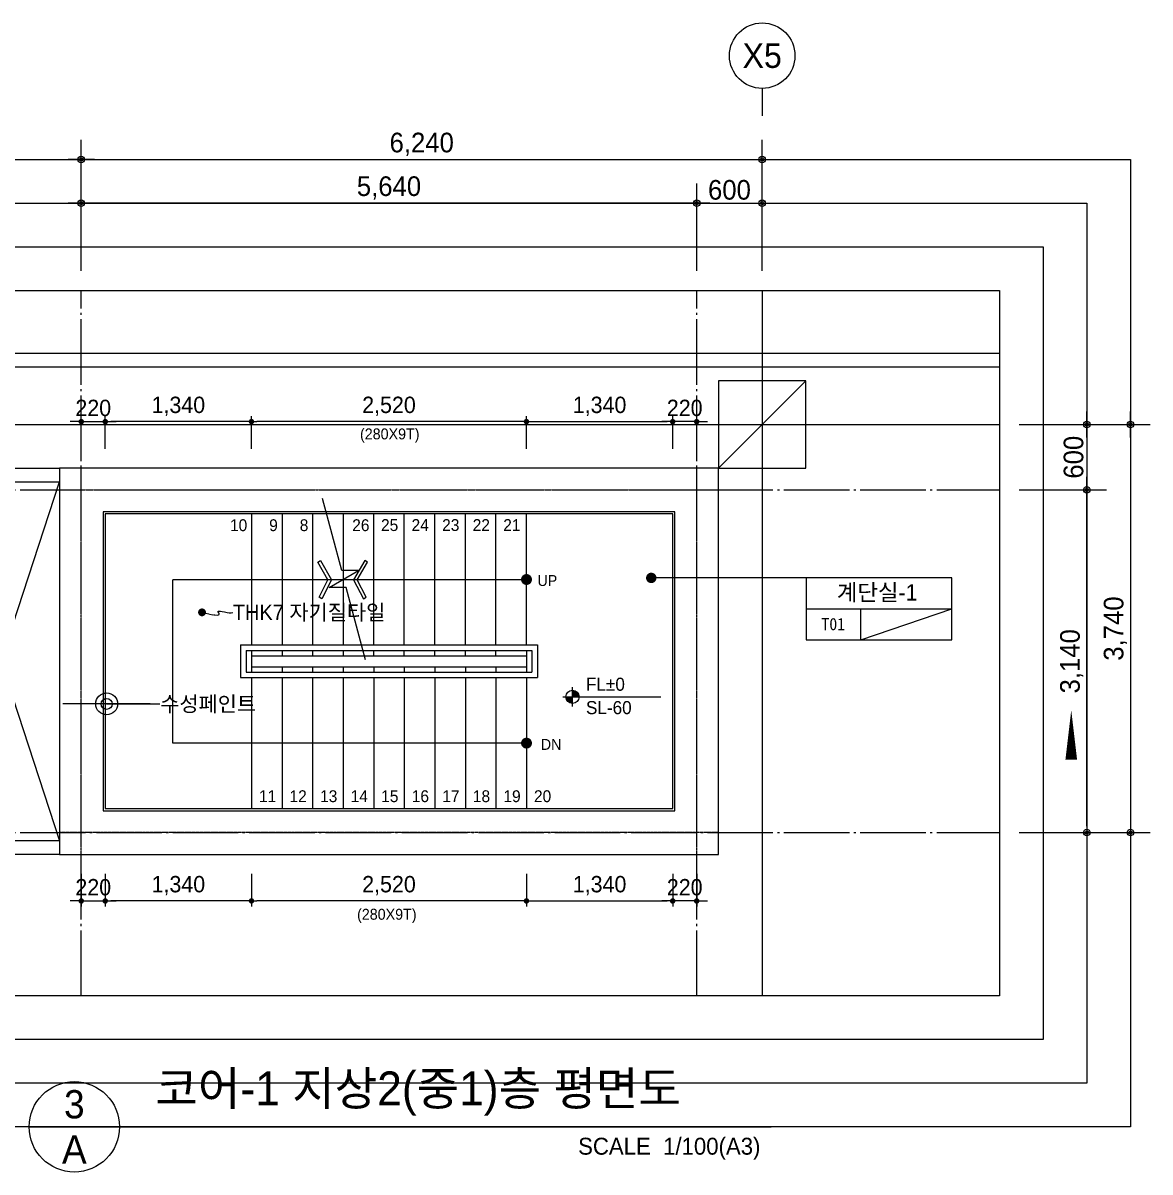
# Model space of a CAD drawing. Header units: millimetres. Extents: x 252711992 to 505989238, y 504776675 to 1009617600.
# Drawn here: x 252760381 to 252770709, y 504805853 to 504816382 of the extents above; entities that cross this region are included whole.
import ezdxf
from ezdxf.enums import TextEntityAlignment as Align
from ezdxf.xclip import XClip

# ---------------------------------------------------------------- set-up
doc = ezdxf.new("R2010")
doc.units = ezdxf.units.MM
doc.header["$XCLIPFRAME"] = 0
doc.linetypes.add('CEN', pattern=[35, 30, -2, 1, -2])
for name, color, linetype in [('$ZCDB_AUDIT_GENERATED_600D18', 7, 'Continuous'), ('0KD DIM', 7, 'Continuous'), ('4A.TEC CEN', 1, 'CEN'), ('4A.TEC CEN 보조1', 14, 'CEN'), ('4A.TEC ELE 4', 9, 'Continuous'), ('4A.TEC IND', 7, 'Continuous'), ('4A.TEC TEXT', 7, 'Continuous'), ('4A.TEC TEXT 1', 3, 'Continuous'), ('4A.TEC TEXT 2', 3, 'Continuous'), ('4A.TEC 기둥', 2, 'Continuous'), ('4A.TEC 마감선 2', 5, 'Continuous'), ('4A.TEC 벽체 1', 2, 'Continuous'), ('4A.TEC 벽체 3', 4, 'Continuous'), ('4A.TEC 심볼', 7, 'Continuous'), ('4A.TEC 해치 1', 9, 'Continuous'), ('CEN', 1, 'CEN'), ('LEV', 7, 'Continuous'), ('ROM', 7, 'Continuous'), ('SYM', 1, 'Continuous'), ('TEXT', 7, 'Continuous'), ('㈜SE&C TEXT', 7, 'Continuous')]:
    doc.layers.add(name, color=color, linetype=linetype)
doc.layers.add('DEFPOINT', color=135, linetype='Continuous', plot=False)
doc.styles.add('1', font='')
doc.styles.add('GHS', font='malgun.ttf')
doc.styles.add('나눔고딕', font='')
doc.styles.add('돋움', font='')
doc.styles.add('돋음체', font='')
doc.styles.add('울릉도L', font='')
doc.styles.get('1').set_extended_font_data('DotumChe')
doc.styles.get('나눔고딕').set_extended_font_data('Dotum')
doc.styles.get('돋움').set_extended_font_data('Dotum')
doc.styles.get('돋음체').set_extended_font_data('Dotum')
doc.styles.get('울릉도L').set_extended_font_data('Dotum')
doc.dimstyles.new('DIM_600(외부치수)', dxfattribs={"dimscale": 400, "dimtxt": 3.3, "dimasz": 1, "dimexe": 2, "dimexo": 2, "dimgap": 1, "dimtad": 1, "dimdec": 0, "dimdsep": 46, "dimlunit": 6, "dimtxsty": '나눔고딕', "dimblk1": 'DIMDOT', "dimblk2": 'DIMDOT', "dimsah": 1, "dimcen": 2.5, "dimdle": 1.5, "dimclrd": 8, "dimclre": 8, "dimclrt": 3, "dimadec": 0, "dimazin": 0, "dimtfac": 1, "dimtdec": 0, "dimtix": 1, "dimtmove": 2, "dimatfit": 3, "dimldrblk": 'DIMDOT', "dimfxl": 1, "dimtvp": 1, "dimtolj": 1, "dimtzin": 0, "dimarcsym": 0})
doc.dimstyles.new('DIM_80(외부치수)', dxfattribs={"dimscale": 40, "dimtxt": 3.3, "dimasz": 1, "dimexe": 2, "dimexo": 2, "dimgap": 1, "dimtad": 1, "dimdec": 0, "dimdsep": 46, "dimlunit": 6, "dimtxsty": '돋움', "dimblk1": 'DIMDOT', "dimblk2": 'DIMDOT', "dimsah": 1, "dimcen": 2.5, "dimdle": 1.5, "dimclrd": 1, "dimclre": 7, "dimclrt": 2, "dimadec": 0, "dimazin": 0, "dimtfac": 1, "dimtdec": 0, "dimtix": 1, "dimtmove": 2, "dimatfit": 3, "dimldrblk": 'DIMDOT', "dimfxl": 1, "dimtvp": 1, "dimtolj": 1, "dimtzin": 0, "dimarcsym": 0})
doc.dimstyles.new('KD DIM 1', dxfattribs={"dimscale": 50, "dimtxt": 3, "dimasz": 1, "dimexe": 1, "dimexo": 1, "dimgap": 1, "dimtad": 1, "dimdec": 0, "dimzin": 0, "dimdsep": 46, "dimlunit": 6, "dimtxsty": '돋음체', "dimblk": 'DOT', "dimcen": 3, "dimdle": 1, "dimclrd": 256, "dimclre": 256, "dimclrt": 3, "dimazin": 0, "dimtfac": 1, "dimtdec": 0, "dimtix": 1, "dimtmove": 2, "dimatfit": 3, "dimldrblk": 'OBLIQUE', "dimfxl": 1, "dimtvp": 0.8333, "dimtolj": 1, "dimtzin": 0, "dimarcsym": 0})

# ---------------------------------------------------------------- blocks, each defined once
blk = doc.blocks.new('DIMDOT')
at = {"color": 0}
blk.add_line((-2, 0), (2, 0), dxfattribs=at)
for radius in [0.5, 0.25]:
    blk.add_circle((0, 0), radius, dxfattribs=at)
blk = doc.blocks.new('*D107')
at = {"layer": '$ZCDB_AUDIT_GENERATED_600D18', "color": 8, "lineweight": -2, "transparency": 16777216}
for p, q in [((252760915, 504814112), (252760915, 504815312)), ((252767155, 504814112), (252767155, 504815312)), ((252760975, 504815132), (252767095, 504815132))]:
    blk.add_line(p, q, dxfattribs=at)
at = {"layer": 'Defpoints', "color": 0, "transparency": 16777216}
for p in [(252767155, 504815132), (252760915, 504813932), (252767155, 504813932, 0)]:
    blk.add_point(p, dxfattribs=at)
at = {"layer": '$ZCDB_AUDIT_GENERATED_600D18', "color": 8, "lineweight": -2, "transparency": 16777216, "xscale": 60, "yscale": 60, "zscale": 60, "rotation": 180}
blk.add_blockref('DIMDOT', (252760915, 504815132), dxfattribs=at)
at = {"layer": '$ZCDB_AUDIT_GENERATED_600D18', "color": 8, "lineweight": -2, "transparency": 16777216, "xscale": 60, "yscale": 60, "zscale": 60}
blk.add_blockref('DIMDOT', (252767155, 504815132), dxfattribs=at)
at = {"layer": '$ZCDB_AUDIT_GENERATED_600D18', "color": 3, "transparency": 16777216, "insert": (252764035, 504815270), "char_height": 180, "attachment_point": 5, "style": '나눔고딕'}
blk.add_mtext('\\A1;6,240', dxfattribs=at)
blk = doc.blocks.new('*D108')
at = {"layer": '$ZCDB_AUDIT_GENERATED_600D18', "color": 8, "lineweight": -2, "transparency": 16777216}
for p, q in [((252766555, 504814112, 0), (252766555, 504814912, 0)), ((252767155, 504814112, 0), (252767155, 504814912, 0)), ((252766615, 504814732, 0), (252767095, 504814732, 0))]:
    blk.add_line(p, q, dxfattribs=at)
at = {"layer": 'Defpoints', "color": 0, "transparency": 16777216}
for p in [(252767155, 504814732, 0), (252766555, 504813932, 3428), (252767155, 504813932, 4431)]:
    blk.add_point(p, dxfattribs=at)
at = {"layer": '$ZCDB_AUDIT_GENERATED_600D18', "color": 8, "lineweight": -2, "transparency": 16777216, "xscale": 60, "yscale": 60, "zscale": 60, "rotation": 180}
blk.add_blockref('DIMDOT', (252766555, 504814732, 0), dxfattribs=at)
at = {"layer": '$ZCDB_AUDIT_GENERATED_600D18', "color": 8, "lineweight": -2, "transparency": 16777216, "xscale": 60, "yscale": 60, "zscale": 60}
blk.add_blockref('DIMDOT', (252767155, 504814732, 0), dxfattribs=at)
at = {"layer": '$ZCDB_AUDIT_GENERATED_600D18', "color": 3, "transparency": 16777216, "insert": (252766855, 504814852, 0), "char_height": 180, "attachment_point": 5, "style": '나눔고딕'}
blk.add_mtext('\\A1;600', dxfattribs=at)
blk = doc.blocks.new('ccs122')
at = {"layer": '4A.TEC 심볼'}
blk.add_line((0, 8), (0, 3), dxfattribs=at)
blk.add_circle((0, 14), 6, dxfattribs=at)
at = {"layer": '4A.TEC TEXT 2', "color": 3, "style": 'GHS'}
blk.add_attdef('NO', text='', height=4.5, dxfattribs=at).set_placement((-0.01, 14.02), align=Align.MIDDLE_CENTER)
blk = doc.blocks.new('*D109')
at = {"layer": '$ZCDB_AUDIT_GENERATED_600D18', "color": 8, "lineweight": -2, "transparency": 16777216}
for p, q in [((252760915, 504814112, 0), (252760915, 504814912, 0)), ((252766555, 504814112, 0), (252766555, 504814912, 0)), ((252766495, 504814732, 0), (252760975, 504814732, 0))]:
    blk.add_line(p, q, dxfattribs=at)
at = {"layer": 'Defpoints', "color": 0, "transparency": 16777216}
for p in [(252760915, 504814732, 0), (252760915, 504813932), (252766555, 504813932, -47000)]:
    blk.add_point(p, dxfattribs=at)
at = {"layer": '$ZCDB_AUDIT_GENERATED_600D18', "color": 8, "lineweight": -2, "transparency": 16777216, "xscale": 60, "yscale": 60, "zscale": 60, "rotation": 180}
blk.add_blockref('DIMDOT', (252760915, 504814732, 0), dxfattribs=at)
at = {"layer": '$ZCDB_AUDIT_GENERATED_600D18', "color": 8, "lineweight": -2, "transparency": 16777216, "xscale": 60, "yscale": 60, "zscale": 60}
blk.add_blockref('DIMDOT', (252766555, 504814732, 0), dxfattribs=at)
at = {"layer": '$ZCDB_AUDIT_GENERATED_600D18', "color": 3, "transparency": 16777216, "insert": (252763735, 504814870, 0), "char_height": 180, "attachment_point": 5, "style": '나눔고딕'}
blk.add_mtext('\\A1;5,640', dxfattribs=at)
blk = doc.blocks.new('dwgFD3B')
at = {"layer": '4A.TEC CEN', "color": 250, "ltscale": 500}
blk.add_line((49194.51, -103936.83, -3333.33), (358000, -103936.83, -3333.33), dxfattribs=at)
at = {"layer": '4A.TEC CEN', "color": 250, "ltscale": 500, "elevation": -3333.33}
blk.add_lwpolyline([(208807.63, -39163.16), (208807.63, -267000)], dxfattribs=at)
blk = doc.blocks.new('c1')
at = {"layer": '4A.TEC 기둥'}
blk.add_lwpolyline([(1156776, -1012079), (1157576, -1012079), (1157576, -1011279), (1156776, -1011279)], close=True, dxfattribs=at)
at = {"layer": 'DEFPOINT'}
blk.add_line((1156776, -1012079), (1157576, -1011279), dxfattribs=at)
blk = doc.blocks.new('A$C6C9969DE')
at = {"layer": 'ROM', "color": 0, "linetype": 'Continuous'}
for p, q in [((0, 510), (2400, 510)), ((900, 0), (900, 510))]:
    blk.add_line(p, q, dxfattribs=at)
blk.add_lwpolyline([(0, 0), (2400, 0), (2400, 1020), (0, 1020)], close=True, dxfattribs=at)
blk = doc.blocks.new('A$C3A5201BD')
at = {"layer": 'LEV'}
h = blk.add_hatch(color=256, dxfattribs=at)
h.paths.add_polyline_path([(200, 200), (335, 200, 0.414214), (200, 335)])
h.paths.add_polyline_path([(200, 65), (200, 200), (65, 200, 0.414214)])
at = {"layer": 'LEV', "color": 7}
for p, q in [((200, 0), (200, 400)), ((0, 200), (2007, 200)), ((0, 200), (400, 200))]:
    blk.add_line(p, q, dxfattribs=at)
blk.add_circle((200, 200), 135, dxfattribs=at)
blk = doc.blocks.new('A$C12ed4f0f')
at = {"layer": 'CEN'}
blk.add_lwpolyline([(36, 118), (107, 101), (153, 94), (180, 93), (192, 98), (193, 105), (189, 114), (185, 122), (184, 128), (191, 130), (204, 129), (222, 126), (243, 122), (265, 118), (286, 115), (304, 114), (318, 118)], dxfattribs=at)
at = {"layer": '㈜SE&C TEXT', "color": 1, "const_width": 35.9}
blk.add_lwpolyline([(18, 118, -1), (54, 118, -1)], format="xyb", close=True, dxfattribs=at)
at = {"layer": '4A.TEC TEXT', "style": '돋움'}
blk.add_text('THK7 자기질타일', height=140, dxfattribs=at).set_placement((318, 118), align=Align.MIDDLE_LEFT)
blk = doc.blocks.new('_Dot')
at = {"color": 0, "linetype": 'ByBlock', "lineweight": -2}
blk.add_line((-0.5, 0), (-1, 0), dxfattribs=at)
at = {"color": 0, "linetype": 'ByBlock', "const_width": 0.5}
blk.add_lwpolyline([(-0.25, 0, 1), (0.25, 0, 1)], format="xyb", close=True, dxfattribs=at)
blk = doc.blocks.new('*D588')
at = {"layer": '0KD DIM', "lineweight": -2, "transparency": 16777216}
for p, q in [((252762475, 504812479), (252762475, 504812779)), ((252764945, 504812729), (252762525, 504812729)), ((252764995, 504812479), (252764995, 504812779))]:
    blk.add_line(p, q, dxfattribs=at)
at = {"layer": 'Defpoints', "color": 0, "transparency": 16777216}
for p in [(252762475, 504812729), (252762475, 504812429, 0), (252764995, 504812429)]:
    blk.add_point(p, dxfattribs=at)
at = {"layer": '0KD DIM', "lineweight": -2, "transparency": 16777216, "xscale": 50, "yscale": 50, "zscale": 50, "rotation": 180}
blk.add_blockref('_Dot', (252762475, 504812729), dxfattribs=at)
at = {"layer": '0KD DIM', "lineweight": -2, "transparency": 16777216, "xscale": 50, "yscale": 50, "zscale": 50}
blk.add_blockref('_Dot', (252764995, 504812729), dxfattribs=at)
at = {"layer": '0KD DIM', "color": 3, "transparency": 16777216, "insert": (252763735, 504812869), "char_height": 150, "attachment_point": 5, "style": '돋음체'}
blk.add_mtext('\\A1;2,520', dxfattribs=at)
blk = doc.blocks.new('_OBLIQUE')
at = {"color": 0, "linetype": 'ByBlock'}
blk.add_line((-0.5, -0.5), (0.5, 0.5), dxfattribs=at)
blk = doc.blocks.new('*D589')
at = {"layer": '0KD DIM', "lineweight": -2, "transparency": 16777216}
for p, q in [((252764995, 504812479), (252764995, 504812779)), ((252765045, 504812729), (252766285, 504812729)), ((252766335, 504812479), (252766335, 504812779))]:
    blk.add_line(p, q, dxfattribs=at)
at = {"layer": 'Defpoints', "color": 0, "transparency": 16777216}
for p in [(252766335, 504812729), (252764995, 504812429), (252766335, 504812429)]:
    blk.add_point(p, dxfattribs=at)
at = {"layer": '0KD DIM', "lineweight": -2, "transparency": 16777216, "xscale": 50, "yscale": 50, "zscale": 50, "rotation": 180}
blk.add_blockref('_Dot', (252764995, 504812729), dxfattribs=at)
at = {"layer": '0KD DIM', "lineweight": -2, "transparency": 16777216, "xscale": 50, "yscale": 50, "zscale": 50}
blk.add_blockref('_Dot', (252766335, 504812729), dxfattribs=at)
at = {"layer": '0KD DIM', "color": 3, "transparency": 16777216, "insert": (252765665, 504812869), "char_height": 150, "attachment_point": 5, "style": '돋음체'}
blk.add_mtext('\\A1;1,340', dxfattribs=at)
blk = doc.blocks.new('*D590')
at = {"layer": '0KD DIM', "lineweight": -2, "transparency": 16777216}
for p, q in [((252761135, 504812479), (252761135, 504812779)), ((252762425, 504812729), (252761185, 504812729)), ((252762475, 504812479), (252762475, 504812779))]:
    blk.add_line(p, q, dxfattribs=at)
at = {"layer": 'Defpoints', "color": 0, "transparency": 16777216}
for p in [(252761135, 504812729), (252761135, 504812429), (252762475, 504812429)]:
    blk.add_point(p, dxfattribs=at)
at = {"layer": '0KD DIM', "lineweight": -2, "transparency": 16777216, "xscale": 50, "yscale": 50, "zscale": 50, "rotation": 180}
blk.add_blockref('_Dot', (252761135, 504812729), dxfattribs=at)
at = {"layer": '0KD DIM', "lineweight": -2, "transparency": 16777216, "xscale": 50, "yscale": 50, "zscale": 50}
blk.add_blockref('_Dot', (252762475, 504812729), dxfattribs=at)
at = {"layer": '0KD DIM', "color": 3, "transparency": 16777216, "insert": (252761805, 504812869), "char_height": 150, "attachment_point": 5, "style": '돋음체'}
blk.add_mtext('\\A1;1,340', dxfattribs=at)
blk = doc.blocks.new('*D591')
at = {"layer": '0KD DIM', "lineweight": -2, "transparency": 16777216}
for p, q in [((252766285, 504812729), (252766235, 504812729)), ((252766335, 504812479), (252766335, 504812779)), ((252766555, 504812729), (252766335, 504812729)), ((252766555, 504812479), (252766555, 504812779)), ((252766605, 504812729), (252766655, 504812729))]:
    blk.add_line(p, q, dxfattribs=at)
at = {"layer": 'Defpoints', "color": 0, "transparency": 16777216}
for p in [(252766335, 504812729), (252766335, 504812429), (252766555, 504812429)]:
    blk.add_point(p, dxfattribs=at)
at = {"layer": '0KD DIM', "lineweight": -2, "transparency": 16777216, "xscale": 50, "yscale": 50, "zscale": 50}
blk.add_blockref('_Dot', (252766335, 504812729), dxfattribs=at)
at = {"layer": '0KD DIM', "lineweight": -2, "transparency": 16777216, "xscale": 50, "yscale": 50, "zscale": 50, "rotation": 180}
blk.add_blockref('_Dot', (252766555, 504812729), dxfattribs=at)
at = {"layer": '0KD DIM', "color": 3, "transparency": 16777216, "insert": (252766445, 504812854), "char_height": 150, "attachment_point": 5, "style": '돋음체'}
blk.add_mtext('\\A1;220', dxfattribs=at)
blk = doc.blocks.new('*D592')
at = {"layer": '0KD DIM', "lineweight": -2, "transparency": 16777216}
for p, q in [((252760865, 504812729), (252760815, 504812729)), ((252760915, 504812479), (252760915, 504812779)), ((252760915, 504812729), (252761135, 504812729)), ((252761135, 504812479), (252761135, 504812779)), ((252761185, 504812729), (252761235, 504812729))]:
    blk.add_line(p, q, dxfattribs=at)
at = {"layer": 'Defpoints', "color": 0, "transparency": 16777216}
for p in [(252761135, 504812729), (252760915, 504812429), (252761135, 504812429)]:
    blk.add_point(p, dxfattribs=at)
at = {"layer": '0KD DIM', "lineweight": -2, "transparency": 16777216, "xscale": 50, "yscale": 50, "zscale": 50}
blk.add_blockref('_Dot', (252760915, 504812729), dxfattribs=at)
at = {"layer": '0KD DIM', "lineweight": -2, "transparency": 16777216, "xscale": 50, "yscale": 50, "zscale": 50, "rotation": 180}
blk.add_blockref('_Dot', (252761135, 504812729), dxfattribs=at)
at = {"layer": '0KD DIM', "color": 3, "transparency": 16777216, "insert": (252761025, 504812854), "char_height": 150, "attachment_point": 5, "style": '돋음체'}
blk.add_mtext('\\A1;220', dxfattribs=at)
blk = doc.blocks.new('*D812')
at = {"layer": '$ZCDB_AUDIT_GENERATED_600D18', "color": 8, "lineweight": -2, "transparency": 16777216}
for p, q in [((252769509, 504812703), (252770709, 504812703)), ((252770529, 504812643), (252770529, 504809023)), ((252769509, 504808963), (252770709, 504808963))]:
    blk.add_line(p, q, dxfattribs=at)
at = {"layer": 'Defpoints', "color": 0, "transparency": 16777216}
for p in [(252769329, 504812703, 0), (252769329, 504808963, 0), (252770529, 504808963)]:
    blk.add_point(p, dxfattribs=at)
at = {"layer": '$ZCDB_AUDIT_GENERATED_600D18', "color": 8, "lineweight": -2, "transparency": 16777216, "xscale": 60, "yscale": 60, "zscale": 60}
for p, rotation in [((252770529, 504812703), 90), ((252770529, 504808963), 270)]:
    blk.add_blockref('DIMDOT', p, dxfattribs=dict(at, rotation=rotation))
at = {"layer": '$ZCDB_AUDIT_GENERATED_600D18', "color": 3, "transparency": 16777216, "insert": (252770392, 504810833), "char_height": 180, "attachment_point": 5, "rotation": 90, "style": '나눔고딕'}
blk.add_mtext('\\A1;3,740', dxfattribs=at)
blk = doc.blocks.new('*D813')
at = {"layer": '$ZCDB_AUDIT_GENERATED_600D18', "color": 8, "lineweight": -2, "transparency": 16777216}
for p, q in [((252769509, 504812703), (252770309, 504812703)), ((252770129, 504812643), (252770129, 504812163)), ((252769509, 504812103), (252770309, 504812103))]:
    blk.add_line(p, q, dxfattribs=at)
at = {"layer": 'Defpoints', "color": 0, "transparency": 16777216}
for p in [(252769329, 504812703, 0), (252769329, 504812103, 0), (252770129, 504812103)]:
    blk.add_point(p, dxfattribs=at)
at = {"layer": '$ZCDB_AUDIT_GENERATED_600D18', "color": 8, "lineweight": -2, "transparency": 16777216, "xscale": 60, "yscale": 60, "zscale": 60}
for p, rotation in [((252770129, 504812703), 90), ((252770129, 504812103), 270)]:
    blk.add_blockref('DIMDOT', p, dxfattribs=dict(at, rotation=rotation))
at = {"layer": '$ZCDB_AUDIT_GENERATED_600D18', "color": 3, "transparency": 16777216, "insert": (252770009, 504812403), "char_height": 180, "attachment_point": 5, "rotation": 90, "style": '나눔고딕'}
blk.add_mtext('\\A1;600', dxfattribs=at)
blk = doc.blocks.new('*D814')
at = {"layer": '$ZCDB_AUDIT_GENERATED_600D18', "color": 8, "lineweight": -2, "transparency": 16777216}
for p, q in [((252769509, 504812103), (252770309, 504812103)), ((252770129, 504809023), (252770129, 504812043)), ((252769509, 504808963), (252770309, 504808963))]:
    blk.add_line(p, q, dxfattribs=at)
at = {"layer": 'Defpoints', "color": 0, "transparency": 16777216}
for p in [(252769329, 504812103, 0), (252770129, 504812103), (252769329, 504808963, 0)]:
    blk.add_point(p, dxfattribs=at)
at = {"layer": '$ZCDB_AUDIT_GENERATED_600D18', "color": 8, "lineweight": -2, "transparency": 16777216, "xscale": 60, "yscale": 60, "zscale": 60}
for p, rotation in [((252770129, 504812103), 90), ((252770129, 504808963), 270)]:
    blk.add_blockref('DIMDOT', p, dxfattribs=dict(at, rotation=rotation))
at = {"layer": '$ZCDB_AUDIT_GENERATED_600D18', "color": 3, "transparency": 16777216, "insert": (252769992, 504810533), "char_height": 180, "attachment_point": 5, "rotation": 90, "style": '나눔고딕'}
blk.add_mtext('\\A1;3,140', dxfattribs=at)
blk = doc.blocks.new('*D1177')
at = {"layer": '0KD DIM', "lineweight": -2, "transparency": 16777216}
for p, q in [((252762475, 504808587), (252762475, 504808287)), ((252764995, 504808587), (252764995, 504808287)), ((252764945, 504808337), (252762525, 504808337))]:
    blk.add_line(p, q, dxfattribs=at)
at = {"layer": 'Defpoints', "color": 0, "transparency": 16777216}
for p in [(252762475, 504808637, 0), (252764995, 504808637, 5000), (252762475, 504808337)]:
    blk.add_point(p, dxfattribs=at)
at = {"layer": '0KD DIM', "lineweight": -2, "transparency": 16777216, "xscale": 50, "yscale": 50, "zscale": 50, "rotation": 180}
blk.add_blockref('_Dot', (252762475, 504808337), dxfattribs=at)
at = {"layer": '0KD DIM', "lineweight": -2, "transparency": 16777216, "xscale": 50, "yscale": 50, "zscale": 50}
blk.add_blockref('_Dot', (252764995, 504808337), dxfattribs=at)
at = {"layer": '0KD DIM', "color": 3, "transparency": 16777216, "insert": (252763735, 504808477), "char_height": 150, "attachment_point": 5, "style": '돋음체'}
blk.add_mtext('\\A1;2,520', dxfattribs=at)
blk = doc.blocks.new('*D1178')
at = {"layer": '0KD DIM', "lineweight": -2, "transparency": 16777216}
for p, q in [((252764995, 504808587), (252764995, 504808287)), ((252766335, 504808587), (252766335, 504808287)), ((252765045, 504808337), (252766285, 504808337))]:
    blk.add_line(p, q, dxfattribs=at)
at = {"layer": 'Defpoints', "color": 0, "transparency": 16777216}
for p in [(252764995, 504808637, 5000), (252766335, 504808637), (252766335, 504808337)]:
    blk.add_point(p, dxfattribs=at)
at = {"layer": '0KD DIM', "lineweight": -2, "transparency": 16777216, "xscale": 50, "yscale": 50, "zscale": 50, "rotation": 180}
blk.add_blockref('_Dot', (252764995, 504808337), dxfattribs=at)
at = {"layer": '0KD DIM', "lineweight": -2, "transparency": 16777216, "xscale": 50, "yscale": 50, "zscale": 50}
blk.add_blockref('_Dot', (252766335, 504808337), dxfattribs=at)
at = {"layer": '0KD DIM', "color": 3, "transparency": 16777216, "insert": (252765665, 504808477), "char_height": 150, "attachment_point": 5, "style": '돋음체'}
blk.add_mtext('\\A1;1,340', dxfattribs=at)
blk = doc.blocks.new('*D1179')
at = {"layer": '0KD DIM', "lineweight": -2, "transparency": 16777216}
for p, q in [((252761135, 504808587), (252761135, 504808287)), ((252762475, 504808587), (252762475, 504808287)), ((252762425, 504808337), (252761185, 504808337))]:
    blk.add_line(p, q, dxfattribs=at)
at = {"layer": 'Defpoints', "color": 0, "transparency": 16777216}
for p in [(252761135, 504808637), (252762475, 504808637), (252761135, 504808337)]:
    blk.add_point(p, dxfattribs=at)
at = {"layer": '0KD DIM', "lineweight": -2, "transparency": 16777216, "xscale": 50, "yscale": 50, "zscale": 50, "rotation": 180}
blk.add_blockref('_Dot', (252761135, 504808337), dxfattribs=at)
at = {"layer": '0KD DIM', "lineweight": -2, "transparency": 16777216, "xscale": 50, "yscale": 50, "zscale": 50}
blk.add_blockref('_Dot', (252762475, 504808337), dxfattribs=at)
at = {"layer": '0KD DIM', "color": 3, "transparency": 16777216, "insert": (252761805, 504808477), "char_height": 150, "attachment_point": 5, "style": '돋음체'}
blk.add_mtext('\\A1;1,340', dxfattribs=at)
blk = doc.blocks.new('*D1180')
at = {"layer": '0KD DIM', "lineweight": -2, "transparency": 16777216}
for p, q in [((252766335, 504808587), (252766335, 504808287)), ((252766555, 504808587), (252766555, 504808287)), ((252766285, 504808337), (252766235, 504808337)), ((252766555, 504808337), (252766335, 504808337)), ((252766605, 504808337), (252766655, 504808337))]:
    blk.add_line(p, q, dxfattribs=at)
at = {"layer": 'Defpoints', "color": 0, "transparency": 16777216}
for p in [(252766335, 504808637), (252766555, 504808637), (252766335, 504808337)]:
    blk.add_point(p, dxfattribs=at)
at = {"layer": '0KD DIM', "lineweight": -2, "transparency": 16777216, "xscale": 50, "yscale": 50, "zscale": 50}
blk.add_blockref('_Dot', (252766335, 504808337), dxfattribs=at)
at = {"layer": '0KD DIM', "lineweight": -2, "transparency": 16777216, "xscale": 50, "yscale": 50, "zscale": 50, "rotation": 180}
blk.add_blockref('_Dot', (252766555, 504808337), dxfattribs=at)
at = {"layer": '0KD DIM', "color": 3, "transparency": 16777216, "insert": (252766445, 504808462), "char_height": 150, "attachment_point": 5, "style": '돋음체'}
blk.add_mtext('\\A1;220', dxfattribs=at)
blk = doc.blocks.new('*D1181')
at = {"layer": '0KD DIM', "lineweight": -2, "transparency": 16777216}
for p, q in [((252760915, 504808587), (252760915, 504808287)), ((252761135, 504808587), (252761135, 504808287)), ((252760865, 504808337), (252760815, 504808337)), ((252760915, 504808337), (252761135, 504808337)), ((252761185, 504808337), (252761235, 504808337))]:
    blk.add_line(p, q, dxfattribs=at)
at = {"layer": 'Defpoints', "color": 0, "transparency": 16777216}
for p in [(252760915, 504808637), (252761135, 504808637), (252761135, 504808337)]:
    blk.add_point(p, dxfattribs=at)
at = {"layer": '0KD DIM', "lineweight": -2, "transparency": 16777216, "xscale": 50, "yscale": 50, "zscale": 50}
blk.add_blockref('_Dot', (252760915, 504808337), dxfattribs=at)
at = {"layer": '0KD DIM', "lineweight": -2, "transparency": 16777216, "xscale": 50, "yscale": 50, "zscale": 50, "rotation": 180}
blk.add_blockref('_Dot', (252761135, 504808337), dxfattribs=at)
at = {"layer": '0KD DIM', "color": 3, "transparency": 16777216, "insert": (252761025, 504808462), "char_height": 150, "attachment_point": 5, "style": '돋음체'}
blk.add_mtext('\\A1;220', dxfattribs=at)
blk = doc.blocks.new('A$C3bbbb777')
at = {"layer": '4A.TEC TEXT', "style": '돋움'}
blk.add_text('수성페인트', height=140, dxfattribs=at).set_placement((491, 110), align=Align.MIDDLE_LEFT)
at = {"layer": '㈜SE&C TEXT', "color": 1}
blk.add_leader([(0, 110, 0), (488, 110)], dimstyle='DIM_80(외부치수)', override={"dimasz": 5, "dimtad": 0}, dxfattribs=at)

msp = doc.modelspace()

# ---------------------------------------------------------------- linework, layer by layer
msp.add_line((252768059.09, 504810730.34), (252768892.42, 504811013.67))
at = {"layer": '4A.TEC CEN', "ltscale": 20}
for p, q in [((252760915.3, 504807467.16), (252760915.3, 504813932.16)), ((252766555.3, 504807467.16), (252766555.3, 504813932.16)), ((252757554.04, 504812103.18), (252769329.04, 504812103.18)), ((252757554.04, 504808963.18), (252769329.04, 504808963.18))]:
    msp.add_line(p, q, dxfattribs=at)
at = {"layer": '4A.TEC CEN 보조1'}
for p, q in [((252760915.3, 504808763.18, -4999.55), (252760915.3, 504812303.18, -4999.55)), ((252766555.3, 504808763.18, -4999.55), (252766555.3, 504812303.18, -4999.55)), ((252760715.3, 504812103.18, -4999.55), (252766755.3, 504812103.18, -4999.55)), ((252760715.3, 504812103.18, -4999.55), (252766755.3, 504812103.18, -4999.55)), ((252760715.3, 504812103.18, -4999.55), (252766755.3, 504812103.18, -4999.55)), ((252766755.3, 504808963.18, -4999.55), (252760715.3, 504808963.18, -4999.55))]:
    msp.add_line(p, q, dxfattribs=at)
at = {"layer": '4A.TEC ELE 4', "color": 8, "ltscale": 0.3}
for p, q in [((252762475.3, 504811883.18, -4999.55), (252762475.3, 504810683.18, -4999.55)), ((252762755.3, 504811883.18, -4999.55), (252762755.3, 504810683.18, -4999.55)), ((252763035.3, 504811883.18, -4999.55), (252763035.3, 504810683.18, -4999.55)), ((252763595.3, 504810683.18, -4999.55), (252763595.3, 504811883.18, -4999.55)), ((252763875.3, 504810683.18, -4999.55), (252763875.3, 504811883.18, -4999.55)), ((252764155.3, 504810683.18, -4999.55), (252764155.3, 504811883.18, -4999.55)), ((252764435.3, 504810683.18, -4999.55), (252764435.3, 504811883.18, -4999.55)), ((252764715.3, 504810683.18, -4999.55), (252764715.3, 504811883.18, -4999.55)), ((252764995.3, 504810683.18, -4999.55), (252764995.3, 504811883.18, -4999.55)), ((252762375.3, 504810683.18, -4999.55), (252762375.3, 504810383.18, -4999.55)), ((252762375.3, 504810683.18, -4999.55), (252765095.3, 504810683.18, -4999.55)), ((252762425.3, 504810633.18, -4999.55), (252762425.3, 504810433.18, -4999.55)), ((252762425.3, 504810633.18, -4999.55), (252765045.3, 504810633.18, -4999.55)), ((252762475.3, 504810633.18, -4999.55), (252762475.3, 504810583.18, -4999.55)), ((252762475.3, 504810633.18, -4999.55), (252762475.3, 504810483.18, -4999.55)), ((252762755.3, 504810633.18, -4999.55), (252762755.3, 504810583.18, -4999.55)), ((252763035.3, 504810633.18, -4999.55), (252763035.3, 504810583.18, -4999.55)), ((252764155.3, 504810583.18, -4999.55), (252764155.3, 504810633.18, -4999.55)), ((252764435.3, 504810583.18, -4999.55), (252764435.3, 504810633.18, -4999.55)), ((252764715.3, 504810583.18, -4999.55), (252764715.3, 504810633.18, -4999.55)), ((252764995.3, 504810633.18, -4999.55), (252764995.3, 504810483.18, -4999.55)), ((252765045.3, 504810633.18, -4999.55), (252765045.3, 504810433.18, -4999.55)), ((252765095.3, 504810683.18, -4999.55), (252765095.3, 504810383.18, -4999.55)), ((252762475.3, 504810583.18, -4999.55), (252764995.3, 504810583.18, -4999.55)), ((252762475.3, 504810483.18, -4999.55), (252764995.3, 504810483.18, -4999.55)), ((252762475.3, 504810483.18, -4999.55), (252762475.3, 504810433.18, -4999.55)), ((252762755.3, 504810483.18, -4999.55), (252762755.3, 504810433.18, -4999.55)), ((252763035.3, 504810483.18, -4999.55), (252763035.3, 504810433.18, -4999.55)), ((252764155.3, 504810483.18, -4999.55), (252764155.3, 504810433.18, -4999.55)), ((252764435.3, 504810483.18, -4999.55), (252764435.3, 504810433.18, -4999.55)), ((252764715.3, 504810483.18, -4999.55), (252764715.3, 504810433.18, -4999.55)), ((252764995.3, 504810483.18, -4999.55), (252764995.3, 504810433.18, -4999.55)), ((252762375.3, 504810383.18, -4999.55), (252765095.3, 504810383.18, -4999.55)), ((252762425.3, 504810433.18, -4999.55), (252765045.3, 504810433.18, -4999.55)), ((252762475.3, 504810383.18, -4999.55), (252762475.3, 504809183.18, -4999.55)), ((252762755.3, 504810383.18, -4999.55), (252762755.3, 504809183.18, -4999.55)), ((252763035.3, 504810383.18, -4999.55), (252763035.3, 504809183.18, -4999.55)), ((252763315.3, 504810383.18, -4999.55), (252763315.3, 504809183.18, -4999.55)), ((252763595.3, 504810383.18, -4999.55), (252763595.3, 504809183.18, -4999.55)), ((252763875.3, 504810383.18, -4999.55), (252763875.3, 504809183.18, -4999.55)), ((252764155.3, 504810383.18, -4999.55), (252764155.3, 504809183.18, -4999.55)), ((252764435.3, 504810383.18, -4999.55), (252764435.3, 504809183.18, -4999.55)), ((252764715.3, 504810383.18, -4999.55), (252764715.3, 504809183.18, -4999.55)), ((252764995.3, 504810383.18, -4999.55), (252764995.3, 504809183.18, -4999.55))]:
    msp.add_line(p, q, dxfattribs=at)
at = {"layer": '4A.TEC ELE 4', "color": 8}
for p, q in [((252763315.3, 504811883.18, -4999.55), (252763315.3, 504810683.18, -4999.55)), ((252763595.3, 504810583.18, -4999.55), (252763595.3, 504810633.18, -4999.55)), ((252763595.3, 504810483.18, -4999.55), (252763595.3, 504810433.18, -4999.55))]:
    msp.add_line(p, q, dxfattribs=at)
at = {"layer": '4A.TEC ELE 4', "color": 8, "ltscale": 0.02}
for p, q in [((252763315.3, 504810633.18, -4999.55), (252763315.3, 504810583.18, -4999.55)), ((252763315.3, 504810483.18, -4999.55), (252763315.3, 504810433.18, -4999.55))]:
    msp.add_line(p, q, dxfattribs=at)
at = {"layer": '4A.TEC ELE 4', "color": 8, "ltscale": 0.2}
for p, q in [((252763875.3, 504810583.18, -4999.55), (252763875.3, 504810633.18, -4999.55)), ((252763875.3, 504810483.18, -4999.55), (252763875.3, 504810433.18, -4999.55))]:
    msp.add_line(p, q, dxfattribs=at)
at = {"layer": '4A.TEC ELE 4', "color": 8, "ltscale": 0.3, "elevation": -4999.55}
msp.add_lwpolyline([(252763521.1, 504810546), (252763343.27, 504811209.67), (252763187.98, 504811209.67), (252763456.95, 504811364.96), (252763301.66, 504811364.96), (252763124.52, 504812026.06)], dxfattribs=at)
at = {"layer": '4A.TEC IND', "color": 8}
for p, q in [((252764995.3, 504811280.68, -4999.55), (252761755.3, 504811280.67, -4999.55)), ((252761755.3, 504809783.97, -4999.55), (252761755.3, 504811280.67, -4999.55)), ((252765005.3, 504809781.47, -4999.55), (252761755.3, 504809783.97, -4999.55))]:
    msp.add_line(p, q, dxfattribs=at)
at = {"layer": '4A.TEC IND', "color": 8, "elevation": -4999.55}
for points in [[(252763118.77, 504811106.06), (252763093.99, 504811120.37), (252763175.93, 504811280.67), (252763083.03, 504811441.58), (252763107.81, 504811455.89), (252763208.97, 504811280.67)], [(252763501.39, 504811106.06), (252763526.17, 504811120.37), (252763444.23, 504811280.68), (252763537.13, 504811441.58), (252763512.35, 504811455.89), (252763411.19, 504811280.68)]]:
    msp.add_lwpolyline(points, close=True, dxfattribs=at)
at = {"layer": '4A.TEC IND', "const_width": 50, "elevation": -4999.55}
for points in [[(252764970.3, 504811282.38, -1), (252765020.3, 504811282.38, -1)], [(252764970.3, 504809783.18, -1), (252765020.3, 504809783.18, -1)]]:
    msp.add_lwpolyline(points, format="xyb", close=True, dxfattribs=at)
at = {"layer": '4A.TEC 마감선 2'}
for p, q in [((252766335.3, 504811883.18, -4999.55), (252761135.3, 504811883.18, -4999.55)), ((252761135.3, 504811883.18, -4999.55), (252761135.3, 504809183.18, -4999.55)), ((252766335.3, 504809183.18, -4999.55), (252766335.3, 504811883.18, -4999.55)), ((252761135.3, 504809183.18, -4999.55), (252766335.3, 504809183.18, -4999.55))]:
    msp.add_line(p, q, dxfattribs=at)
at = {"layer": '4A.TEC 벽체 1'}
for p, q in [((252766755.3, 504812303.18, -4999.55), (252760715.3, 504812303.18, -4999.55)), ((252760715.3, 504812303.18, -4999.55), (252760715.3, 504808763.18, -4999.55)), ((252766755.3, 504812303.18, -4999.55), (252760715.3, 504812303.18, -4999.55)), ((252766755.3, 504812303.18, -4999.55), (252760715.3, 504812303.18, -4999.55)), ((252766755.3, 504808763.18, -4999.55), (252766755.3, 504812303.18, -4999.55)), ((252766355.3, 504811903.18, -4999.55), (252761115.3, 504811903.18, -4999.55)), ((252761115.3, 504811903.18, -4999.55), (252761115.3, 504809163.18, -4999.55)), ((252766355.3, 504809163.18, -4999.55), (252766355.3, 504811903.18, -4999.55)), ((252761115.3, 504809163.18, -4999.55), (252766355.3, 504809163.18, -4999.55)), ((252760715.3, 504808763.18, -4999.55), (252766755.3, 504808763.18, -4999.55))]:
    msp.add_line(p, q, dxfattribs=at)
at = {"layer": '4A.TEC 벽체 3'}
for p, q in [((252769329.04, 504813353.18, -4999.55), (252757554.04, 504813353.18, -4999.55)), ((252769329.04, 504813228.18, -4999.55), (252757554.04, 504813228.18, -4999.55))]:
    msp.add_line(p, q, dxfattribs=at)
at = {"layer": '4A.TEC 벽체 3', "elevation": -4999.55, "flags": 128}
for points in [[(252760715.3, 504808763.18), (252759515.3, 504808763.18), (252759515.3, 504812303.18), (252760715.3, 504812303.18)], [(252760715.3, 504808888.18), (252759640.3, 504808888.18), (252759640.3, 504812178.18), (252760715.3, 504812178.18)]]:
    msp.add_lwpolyline(points, dxfattribs=at)
at = {"layer": '4A.TEC 심볼'}
msp.add_line((252760437.72, 504806267.16, 3333.33), (252767236.14, 504806267.16, 3333.33), dxfattribs=at)
msp.add_circle((252760851.72, 504806267.16, 3333.33), 414, dxfattribs=at)
at = {"layer": '4A.TEC 해치 1'}
for p, q in [((252759640.3, 504808888.18, -4999.55), (252760715.3, 504812178.18, -4999.55)), ((252759640.3, 504812178.18, -4999.55), (252760715.3, 504808888.18, -4999.55))]:
    msp.add_line(p, q, dxfattribs=at)
at = {"layer": 'DEFPOINT', "elevation": 3333.33}
for points in [[(252756354.04, 504815132.16), (252770529.04, 504815132.16), (252770529.04, 504806267.16), (252756354.04, 504806267.16)], [(252756754.04, 504814732.16), (252770129.04, 504814732.16), (252770129.04, 504806667.16), (252756754.04, 504806667.16)], [(252757154.04, 504814332.16), (252769729.04, 504814332.16), (252769729.04, 504807067.16), (252757154.04, 504807067.16)], [(252757554.04, 504813932.16), (252769329.04, 504813932.16), (252769329.04, 504807467.16), (252757554.04, 504807467.16)]]:
    msp.add_lwpolyline(points, close=True, dxfattribs=at)
at = {"layer": 'SYM'}
msp.add_lwpolyline([(252769987.23, 504810084.99, 0, 106.74, 0), (252769987.23, 504809632.12, 0, 0, 0), (252768674.28, 504809632.12, 0, 0, 0)], format="xyseb", dxfattribs=at)
at = {"layer": 'TEXT'}
msp.add_line((252767559.09, 504811297.01), (252766138.6, 504811297.01), dxfattribs=at)
at = {"layer": 'TEXT', "const_width": 47.82}
msp.add_lwpolyline([(252766138.6, 504811320.92, -1), (252766138.6, 504811273.1, -1)], format="xyb", close=True, dxfattribs=at)

# ---------------------------------------------------------------- block references
ref = msp.add_blockref('dwgFD3B', (252558347.67, 504916640.01, -1666.22))
XClip(ref).set_block_clipping_path([(199206.3709577918, -109172.850899756), (210981.3709591925, -102707.850900948)])
for name, p in [('A$C12ed4f0f', (252761985.68, 504810863.66)), ('A$C3bbbb777', (252761147.79, 504810032.57))]:
    msp.add_blockref(name, p)
at = {"layer": '4A.TEC 기둥'}
msp.add_blockref('c1', (251609979.63, 505824382.51, -4999.55), dxfattribs=at)
at = {"layer": '4A.TEC 심볼'}
ref = msp.add_blockref('ccs122', (252767155.3, 504815382.16, 0), dxfattribs=dict(at, xscale=49.99999977496833, yscale=49.99999977496833, zscale=49.99999977496833))
ref.add_attrib('NO', 'X5', dxfattribs={"layer": '0', "color": 3, "height": 225, "style": '울릉도L'}).set_placement((252767154.99, 504816083.06, 0), align=Align.MIDDLE_CENTER)
at = {"layer": 'LEV', "xscale": 0.4469841265468151, "yscale": 0.4469841265468151, "zscale": 0.4469841265468151}
msp.add_blockref('A$C3A5201BD', (252765327.91, 504810117.62), dxfattribs=at)
at = {"layer": 'TEXT', "xscale": 0.5555555568112274, "yscale": 0.5555555568112274, "zscale": 0.5555555568112274}
msp.add_blockref('A$C6C9969DE', (252767559.09, 504810730.34), dxfattribs=at)

# ---------------------------------------------------------------- texts
at = {"layer": '0KD DIM', "color": 3, "style": '돋음체'}
for p in [(252763742.16, 504812616.7, -4999.55), (252763715.21, 504808215.01, -9999.1)]:
    msp.add_text('(280X9T)', height=100, dxfattribs=at).set_placement(p, align=Align.MIDDLE_CENTER)
at = {"layer": '4A.TEC TEXT 1', "style": '돋음체'}
for s, p in [('UP', (252765095.32, 504811273.06)), ('DN', (252765126.48, 504809771.34))]:
    msp.add_text(s, height=100, dxfattribs=at).set_placement(p, align=Align.MIDDLE_LEFT)
at = {"layer": '4A.TEC TEXT 2', "color": 3, "style": '나눔고딕'}
msp.add_text('코어-1 지상2(중1)층 평면도', height=310.5, dxfattribs=at).set_placement((252761594.61, 504806370.66, 3333.33), align=Align.BOTTOM_LEFT)
for s, p in [('3', (252760851.72, 504806474.16, 3333.33)), ('A', (252760851.72, 504806060.16, 3333.33))]:
    msp.add_text(s, height=258.75, dxfattribs=at).set_placement(p, align=Align.MIDDLE)
msp.add_text('SCALE  1/100(A3)', height=155.25, dxfattribs=at).set_placement((252767138.94, 504805965.52, 3333.33), align=Align.BOTTOM_RIGHT)
at = {"layer": 'LEV', "style": '돋움'}
for s, p in [('FL%%P0', (252765540.04, 504810262.92)), ('SL-60', (252765540.04, 504810048.71))]:
    msp.add_text(s, height=120, dxfattribs=at).set_placement(p)
at = {"layer": 'TEXT', "style": '나눔고딕'}
for s, height, p in [('10', 108.675, (252762436.33, 504811693.23)), ('9', 108.68, (252762716.33, 504811693.23)), ('8', 108.68, (252762996.33, 504811693.23)), ('26', 108.675, (252763556.33, 504811693.23)), ('25', 108.675, (252763820.1, 504811694.41)), ('24', 108.675, (252764100.1, 504811694.41)), ('23', 108.675, (252764380.1, 504811694.41)), ('22', 108.675, (252764660.1, 504811694.41)), ('21', 108.675, (252764940.1, 504811694.41)), ('11', 108.675, (252762701.81, 504809209.78)), ('12', 108.675, (252762981.81, 504809209.78)), ('13', 108.675, (252763261.81, 504809209.78)), ('14', 108.675, (252763541.81, 504809209.78)), ('15', 108.675, (252763821.81, 504809209.78)), ('16', 108.675, (252764101.81, 504809209.78)), ('17', 108.675, (252764381.81, 504809209.78)), ('18', 108.675, (252764661.81, 504809209.78)), ('19', 108.675, (252764941.81, 504809209.78)), ('20', 108.675, (252765221.81, 504809209.78))]:
    msp.add_text(s, height=height, dxfattribs=at).set_placement(p, align=Align.BOTTOM_RIGHT)
at = {"layer": 'TEXT'}
for s, height, style, p in [('계단실-1', 150, '돋움', (252768208.99, 504811164.5)), ('T01', 112.5, '1', (252767806.23, 504810874.03))]:
    msp.add_text(s, height=height, dxfattribs=dict(at, style=style)).set_placement(p, align=Align.MIDDLE_CENTER)

# ---------------------------------------------------------------- dimensions: what is measured, and where the dimension line sits
at = {"layer": '$ZCDB_AUDIT_GENERATED_600D18'}
for base, p1, p2, picture, middle in [((252767155.3, 504815132.16), (252760915.3, 504813932.16), (252767155.3, 504813932.16, 0), '*D107', (252764035.3, 504815269.62)), ((252767155.3, 504814732.16, 0), (252766555.3, 504813932.16, 3428.09), (252767155.3, 504813932.16, 4431.44), '*D108', (252766855.3, 504814852.28, 0))]:
    dim = msp.add_linear_dim(base=base, p1=p1, p2=p2, dimstyle='DIM_600(외부치수)', override={"dimscale": 300, "dimtxt": 0.6, "dimasz": 0.2, "dimexe": 0.6, "dimexo": 0.6, "dimgap": 0.1, "dimdec": 1, "dimblk1": 'DIMDOT', "dimblk2": 'DIMDOT', "dimdle": 0.5}, dxfattribs=at)
    dim.commit()
    dim.dimension.update_dxf_attribs({"geometry": picture, "text_midpoint": middle})
for base, p1, p2, angle, picture, middle in [((252760915.3, 504814732.16, 0), (252766555.3, 504813932.16, -47000), (252760915.3, 504813932.16), 180, '*D109', (252763735.3, 504814869.62, 0)), ((252770529.04, 504808963.18, -4999.55), (252769329.04, 504812703.18, -4999.55), (252769329.04, 504808963.18, -4999.55), 270, '*D812', (252770391.58, 504810833.18, -4999.55)), ((252770129.04, 504812103.18, -4999.55), (252769329.04, 504812703.18, -4999.55), (252769329.04, 504812103.18, -4999.55), 270, '*D813', (252770008.92, 504812403.18, -4999.55)), ((252770129.04, 504812103.18, -4999.55), (252769329.04, 504808963.18, -4999.55), (252769329.04, 504812103.18, -4999.55), 90, '*D814', (252769991.58, 504810533.18, -4999.55))]:
    dim = msp.add_linear_dim(base=base, p1=p1, p2=p2, angle=angle, dimstyle='DIM_600(외부치수)', override={"dimscale": 300, "dimtxt": 0.6, "dimasz": 0.2, "dimexe": 0.6, "dimexo": 0.6, "dimgap": 0.1, "dimdec": 1, "dimblk1": 'DIMDOT', "dimblk2": 'DIMDOT', "dimdle": 0.5}, dxfattribs=at)
    dim.commit()
    dim.dimension.update_dxf_attribs({"geometry": picture, "text_midpoint": middle})
at = {"layer": '0KD DIM'}
for base, p1, p2, picture, middle in [((252761135.3, 504812729.18, -4999.55), (252760915.3, 504812429.18, -4999.55), (252761135.3, 504812429.18, -4999.55), '*D592', (252761025.3, 504812854.28, -4999.55)), ((252766335.3, 504812729.18, -4999.55), (252764995.3, 504812429.18, -4999.55), (252766335.3, 504812429.18, -4999.55), '*D589', (252765665.3, 504812868.73, -4999.55)), ((252761135.3, 504808337.18, -9999.1), (252760915.3, 504808637.18, -9999.1), (252761135.3, 504808637.18, -9999.1), '*D1181', (252761025.3, 504808462.28, -9999.1)), ((252766335.3, 504808337.18, -9999.1), (252764995.3, 504808637.18, -4999.55), (252766335.3, 504808637.18, -9999.1), '*D1178', (252765665.3, 504808476.73, -9999.1))]:
    dim = msp.add_linear_dim(base=base, p1=p1, p2=p2, dimstyle='KD DIM 1', dxfattribs=at)
    dim.commit()
    dim.dimension.update_dxf_attribs({"geometry": picture, "text_midpoint": middle})
for base, p1, p2, picture, middle in [((252761135.3, 504812729.18, -4999.55), (252762475.3, 504812429.18, -4999.55), (252761135.3, 504812429.18, -4999.55), '*D590', (252761805.3, 504812868.73, -4999.55)), ((252762475.3, 504812729.18, -4999.55), (252764995.3, 504812429.18, -4999.55), (252762475.3, 504812429.18, -4999.55), '*D588', (252763735.3, 504812868.73, -4999.55)), ((252766335.3, 504812729.18, -4999.55), (252766555.3, 504812429.18, -4999.55), (252766335.3, 504812429.18, -4999.55), '*D591', (252766445.3, 504812854.28, -4999.55)), ((252761135.3, 504808337.18, -9999.1), (252762475.3, 504808637.18, -9999.1), (252761135.3, 504808637.18, -9999.1), '*D1179', (252761805.3, 504808476.73, -9999.1)), ((252762475.3, 504808337.18, -9999.1), (252764995.3, 504808637.18, -4999.55), (252762475.3, 504808637.18, -9999.1), '*D1177', (252763735.3, 504808476.73, -9999.1)), ((252766335.3, 504808337.18, -9999.1), (252766555.3, 504808637.18, -9999.1), (252766335.3, 504808637.18, -9999.1), '*D1180', (252766445.3, 504808462.28, -9999.1))]:
    dim = msp.add_linear_dim(base=base, p1=p1, p2=p2, angle=180, dimstyle='KD DIM 1', dxfattribs=at)
    dim.commit()
    dim.dimension.update_dxf_attribs({"geometry": picture, "text_midpoint": middle})

doc.saveas('drawing.dxf')
